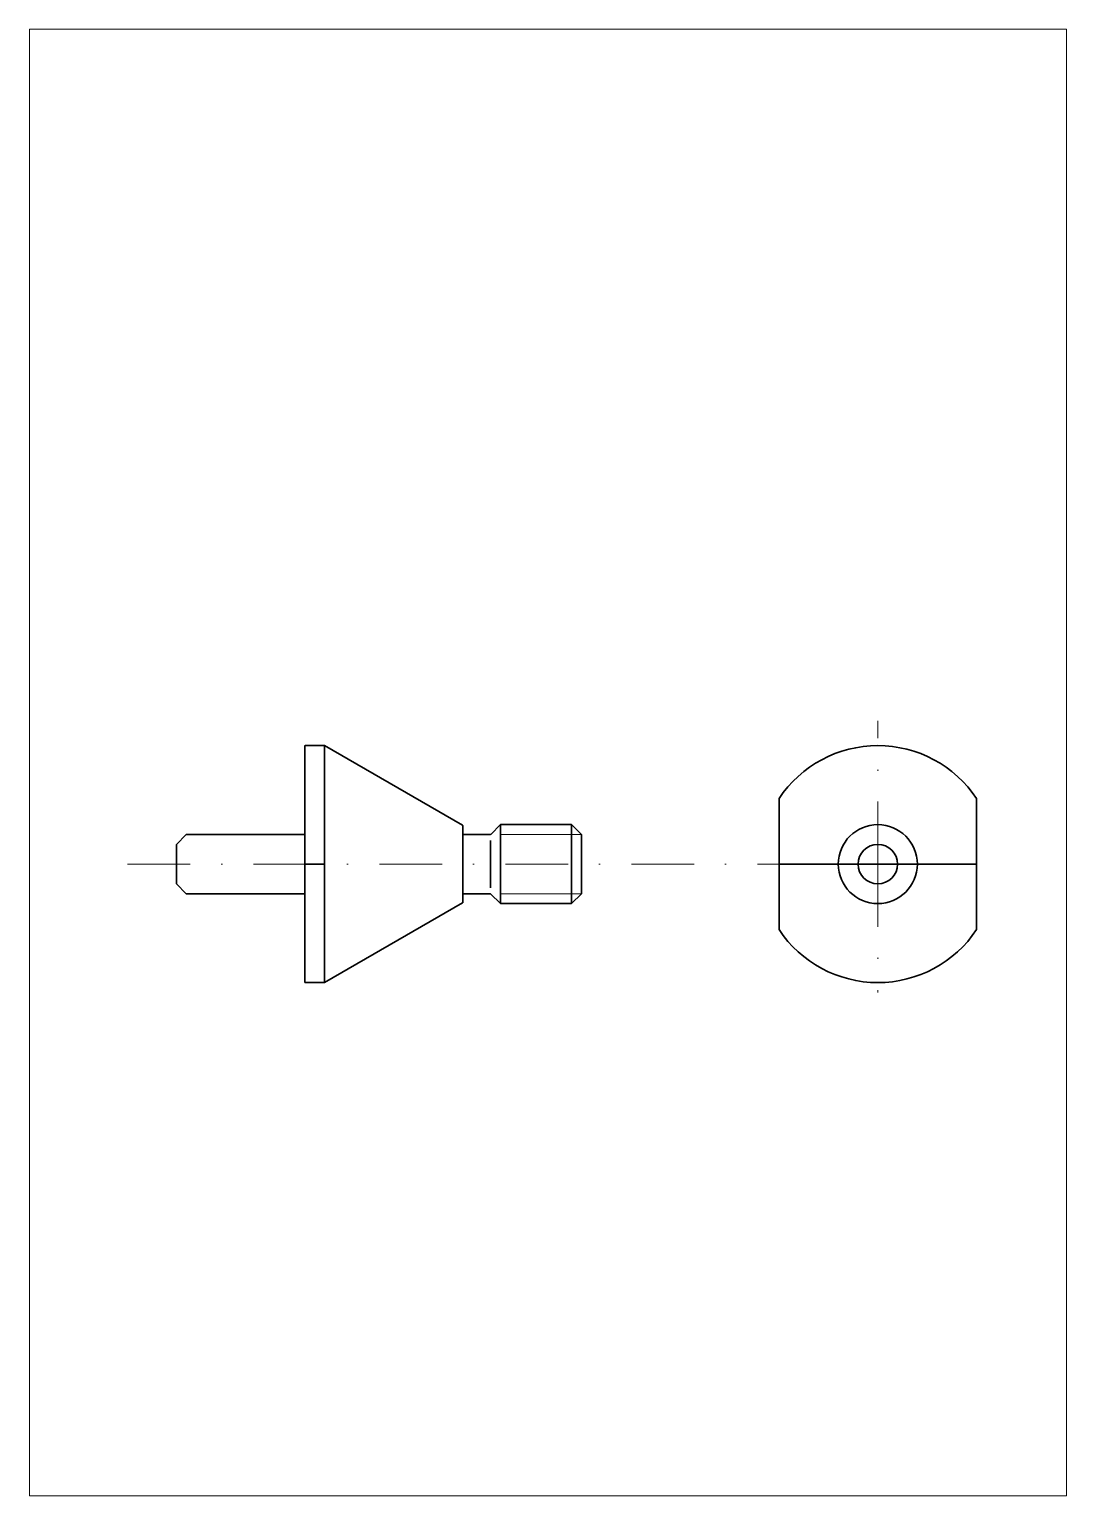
# Model space of a CAD drawing. Header units: millimetres. Extents: x 0 to 210, y 0 to 297.
import ezdxf

# ---------------------------------------------------------------- set-up
doc = ezdxf.new("R2010")
doc.units = ezdxf.units.MM
doc.linetypes.add('DASHDOT', pattern=[25.4, 12.7, -6.35, 0, -6.35])
doc.layers.get('0').update_dxf_attribs({"lineweight": 0})
for name, color, linetype, lineweight in [('axe', 139, 'DASHDOT', 0), ('Contur', 7, 'Continuous', 30), ('linii subtiri', 139, 'Continuous', 0)]:
    doc.layers.add(name, color=color, linetype=linetype, lineweight=lineweight)

msp = doc.modelspace()

# ---------------------------------------------------------------- linework, layer by layer
msp.add_lwpolyline([(0, 0), (210, 0), (210, 297), (0, 297)], close=True)
at = {"layer": 'axe'}
for p, q in [((171.77, 127.92), (171.77, 156.94)), ((19.89, 127.92), (186.86, 127.92)), ((171.77, 127.92), (171.77, 101.93))]:
    msp.add_line(p, q, dxfattribs=at)
at = {"layer": 'Contur'}
for p, q in [((55.77, 151.8), (55.77, 104.04)), ((55.89, 151.92), (59.77, 151.92)), ((59.77, 151.92), (59.77, 103.92)), ((59.77, 151.92), (87.71, 135.79)), ((151.77, 141.19), (151.77, 114.65)), ((191.77, 141.19), (191.77, 114.65)), ((31.77, 133.92), (29.77, 131.92)), ((31.77, 133.92), (55.77, 133.92)), ((87.77, 135.68), (87.77, 134.04)), ((87.77, 120.15), (87.77, 134.86)), ((87.89, 133.92), (93.32, 133.92)), ((93.41, 133.95), (95.37, 135.92)), ((95.37, 135.92), (95.37, 119.92)), ((95.37, 135.92), (109.77, 135.92)), ((109.77, 135.92), (111.77, 133.92)), ((109.77, 135.92), (109.77, 119.92)), ((111.77, 133.92), (111.77, 121.92)), ((29.77, 131.92), (29.77, 123.92)), ((93.37, 132.72), (93.37, 123.12)), ((55.77, 127.92), (59.77, 127.92)), ((151.77, 127.92), (191.77, 127.92)), ((191.77, 127.92), (171.77, 127.92)), ((31.77, 121.92), (29.77, 123.92)), ((31.77, 121.92), (55.77, 121.92)), ((87.77, 121.8), (87.77, 120.15)), ((87.89, 121.92), (93.37, 121.92)), ((93.37, 121.92), (95.37, 119.92)), ((109.77, 119.92), (111.77, 121.92)), ((59.77, 103.92), (87.71, 120.05)), ((95.37, 119.92), (109.77, 119.92)), ((55.89, 103.92), (59.77, 103.92))]:
    msp.add_line(p, q, dxfattribs=at)
for radius in [8, 4, 4]:
    msp.add_circle((171.77, 127.92), radius, dxfattribs=at)
for centre, radius, start, end in [((55.89, 151.8), 0.12, 90, 180), ((171.77, 127.92), 24, 33.5573, 146.4427), ((87.65, 135.68), 0.12, 0, 60), ((87.89, 134.04), 0.12, 180, 270), ((93.32, 134.04), 0.12, 270, 315), ((87.89, 121.8), 0.12, 90, 180), ((87.65, 120.15), 0.12, 300, 0), ((171.77, 127.92), 24, 213.5573, 326.4427), ((55.89, 104.04), 0.12, 180, 270)]:
    msp.add_arc(centre, radius, start, end, dxfattribs=at)
at = {"layer": 'linii subtiri'}
for p, q in [((111.77, 133.92), (95.37, 133.92)), ((111.77, 121.92), (95.37, 121.92))]:
    msp.add_line(p, q, dxfattribs=at)

doc.saveas('drawing.dxf')
